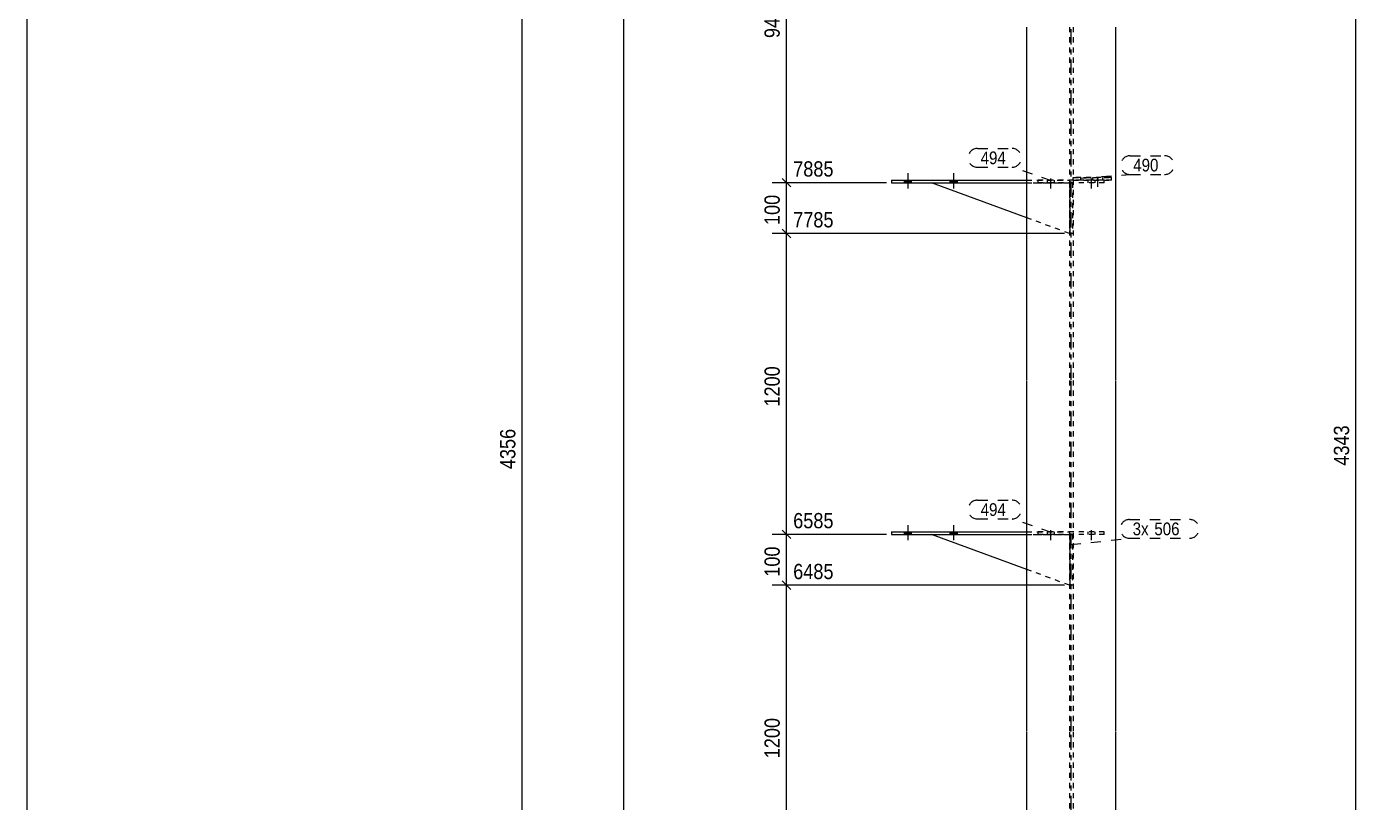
# Model space of a CAD drawing. Header units: millimetres. Extents: x 2 to 825, y 1 to 579.
# Drawn here: x 5 to 268.9, y 290.2 to 442.8 of the extents above; entities that cross this region are included whole.
import ezdxf

# ---------------------------------------------------------------- set-up
doc = ezdxf.new("R2010")
doc.units = ezdxf.units.MM
for name, pattern in [('XKITLINE00', [0]), ('XKITLINE01', [4, 1, -1, 1, -1]), ('XKITLINE02', [4, 2, -2]), ('XKITLINE03', [6, 3, -1, 1, -1])]:
    doc.linetypes.add(name, pattern=pattern)
for name, color, linetype, lineweight in [('Bolt', 3, 'Continuous', 0), ('Dimensions', 7, 'Continuous', 0), ('DrawingSheet', 5, 'Continuous', 0), ('Part', 2, 'Continuous', 0), ('PartMark', 7, 'Continuous', 0)]:
    doc.layers.add(name, color=color, linetype=linetype, lineweight=lineweight)
doc.styles.add('ARIAL', font='ARIAL.TTF')

# ---------------------------------------------------------------- blocks, each defined once
blk = doc.blocks.new('*A43')
at = {"layer": 'Bolt'}
for points in [[(177.65, 412.1), (177.65, 412.6), (179.05, 412.6), (179.05, 412.1)], [(177.65, 412.1), (177.65, 412.6), (179.05, 412.6), (179.05, 412.1)], [(186.65, 412.1), (186.65, 412.6), (188.05, 412.6), (188.05, 412.1)], [(186.65, 412.1), (186.65, 412.6), (188.05, 412.6), (188.05, 412.1)]]:
    blk.add_hatch(color=3, dxfattribs=at).paths.add_polyline_path(points, flags=17)
at = {"layer": 'Bolt', "color": 3, "linetype": 'XKITLINE00', "lineweight": 0}
for p, q in [((177.65, 412.1), (177.65, 412.6)), ((177.65, 412.1), (177.65, 412.6)), ((178.35, 410.94), (178.35, 413.94)), ((178.35, 410.94), (178.35, 413.94)), ((179.05, 412.1), (179.05, 412.6)), ((179.05, 412.1), (179.05, 412.6)), ((186.65, 412.1), (186.65, 412.6)), ((186.65, 412.1), (186.65, 412.6)), ((187.35, 410.94), (187.35, 413.94)), ((187.35, 410.94), (187.35, 413.94)), ((188.05, 412.1), (188.05, 412.6)), ((188.05, 412.1), (188.05, 412.6))]:
    blk.add_line(p, q, dxfattribs=at)
blk = doc.blocks.new('*A44')
at = {"layer": 'Bolt'}
for points in [[(177.65, 342.92), (177.65, 343.42), (179.05, 343.42), (179.05, 342.92)], [(177.65, 342.92), (177.65, 343.42), (179.05, 343.42), (179.05, 342.92)], [(186.65, 342.92), (186.65, 343.42), (188.05, 343.42), (188.05, 342.92)], [(186.65, 342.92), (186.65, 343.42), (188.05, 343.42), (188.05, 342.92)]]:
    blk.add_hatch(color=3, dxfattribs=at).paths.add_polyline_path(points, flags=17)
at = {"layer": 'Bolt', "color": 3, "linetype": 'XKITLINE00', "lineweight": 0}
for p, q in [((177.65, 342.92), (177.65, 343.42)), ((177.65, 342.92), (177.65, 343.42)), ((178.35, 341.76), (178.35, 344.76)), ((178.35, 341.76), (178.35, 344.76)), ((179.05, 342.92), (179.05, 343.42)), ((179.05, 342.92), (179.05, 343.42)), ((186.65, 342.92), (186.65, 343.42)), ((186.65, 342.92), (186.65, 343.42)), ((187.35, 341.76), (187.35, 344.76)), ((187.35, 341.76), (187.35, 344.76)), ((188.05, 342.92), (188.05, 343.42)), ((188.05, 342.92), (188.05, 343.42))]:
    blk.add_line(p, q, dxfattribs=at)
blk = doc.blocks.new('*A48')
at = {"layer": 'Bolt', "color": 3, "linetype": 'XKITLINE02', "lineweight": 0}
for p, q in [((215.65, 411.25), (215.65, 414.25)), ((214.67, 412.6), (214.67, 413.1)), ((216.63, 412.6), (216.63, 413.1))]:
    blk.add_line(p, q, dxfattribs=at)
blk = doc.blocks.new('*A49')
at = {"layer": 'Bolt', "color": 3, "linetype": 'XKITLINE02', "lineweight": 0}
for p, q in [((205.75, 412.1), (205.75, 412.6)), ((205.75, 412.1), (205.75, 412.6)), ((206.45, 410.94), (206.45, 413.94)), ((206.45, 410.94), (206.45, 413.94)), ((207.15, 412.1), (207.15, 412.6)), ((207.15, 412.1), (207.15, 412.6)), ((213.75, 412.1), (213.75, 412.6)), ((213.75, 412.1), (213.75, 412.6)), ((214.45, 410.94), (214.45, 413.94)), ((214.45, 410.94), (214.45, 413.94)), ((215.15, 412.1), (215.15, 412.6)), ((215.15, 412.1), (215.15, 412.6))]:
    blk.add_line(p, q, dxfattribs=at)
blk = doc.blocks.new('*A50')
at = {"layer": 'Bolt', "color": 3, "linetype": 'XKITLINE02', "lineweight": 0}
for p, q in [((205.75, 342.92), (205.75, 343.42)), ((205.75, 342.92), (205.75, 343.42)), ((206.45, 341.76), (206.45, 344.76)), ((206.45, 341.76), (206.45, 344.76)), ((207.15, 342.92), (207.15, 343.42)), ((207.15, 342.92), (207.15, 343.42)), ((213.75, 342.92), (213.75, 343.42)), ((213.75, 342.92), (213.75, 343.42)), ((214.45, 341.76), (214.45, 344.76)), ((214.45, 341.76), (214.45, 344.76)), ((215.15, 342.92), (215.15, 343.42)), ((215.15, 342.92), (215.15, 343.42))]:
    blk.add_line(p, q, dxfattribs=at)
blk = doc.blocks.new('*A53')
at = {"layer": 'Part', "color": 2, "linetype": 'XKITLINE00', "lineweight": 0}
for p, q in [((201.7, 373.3), (201.7, 442.7)), ((219.2, 373.3), (219.2, 442.7)), ((201.7, 304.12), (201.7, 373.2)), ((219.2, 304.12), (219.2, 373.2)), ((201.7, 180.51), (201.7, 304.02)), ((219.2, 180.51), (219.2, 304.02))]:
    blk.add_line(p, q, dxfattribs=at)
at = {"layer": 'Part', "color": 7, "linetype": 'XKITLINE01', "lineweight": 0}
for p, q in [((210.1, 442.7), (210.1, 373.3)), ((210.8, 442.7), (210.8, 373.3)), ((210.1, 373.2), (210.1, 304.12)), ((210.8, 373.2), (210.8, 304.12)), ((210.1, 304.02), (210.1, 180.51)), ((210.8, 304.02), (210.8, 180.51))]:
    blk.add_line(p, q, dxfattribs=at)
at = {"layer": 'Part', "color": 7, "linetype": 'XKITLINE03', "lineweight": 0}
for p, q in [((210.45, 373.3), (210.45, 442.7)), ((210.45, 304.12), (210.45, 373.2)), ((210.45, 180.51), (210.45, 304.02))]:
    blk.add_line(p, q, dxfattribs=at)
blk = doc.blocks.new('*A54')
at = {"layer": 'Part', "color": 2, "linetype": 'XKITLINE00', "lineweight": 0}
blk.add_line((201.7, 405.2), (182.95, 412.1), dxfattribs=at)
at = {"layer": 'Part', "color": 7, "linetype": 'XKITLINE01', "lineweight": 0}
for p, q in [((182.95, 412.1), (210.1, 412.1)), ((210.1, 412.1), (210.1, 402.1)), ((210.1, 402.1), (201.7, 405.2))]:
    blk.add_line(p, q, dxfattribs=at)
blk = doc.blocks.new('*A55')
at = {"layer": 'Part', "color": 2, "linetype": 'XKITLINE00', "lineweight": 0}
for p, q in [((175.1, 412.6), (201.7, 412.6)), ((175.1, 412.6), (175.1, 412.1)), ((175.1, 412.1), (201.7, 412.1))]:
    blk.add_line(p, q, dxfattribs=at)
at = {"layer": 'Part', "color": 7, "linetype": 'XKITLINE01', "lineweight": 0}
for p, q in [((201.7, 412.6), (210.1, 412.6)), ((201.7, 412.1), (210.1, 412.1)), ((210.1, 412.6), (210.1, 412.1))]:
    blk.add_line(p, q, dxfattribs=at)
blk = doc.blocks.new('*A56')
at = {"layer": 'Part', "color": 2, "linetype": 'XKITLINE00', "lineweight": 0}
blk.add_line((201.7, 336.02), (182.95, 342.92), dxfattribs=at)
at = {"layer": 'Part', "color": 7, "linetype": 'XKITLINE01', "lineweight": 0}
for p, q in [((182.95, 342.92), (210.1, 342.92)), ((210.1, 342.92), (210.1, 332.92)), ((210.1, 332.92), (201.7, 336.02))]:
    blk.add_line(p, q, dxfattribs=at)
blk = doc.blocks.new('*A57')
at = {"layer": 'Part', "color": 2, "linetype": 'XKITLINE00', "lineweight": 0}
for p, q in [((175.1, 343.42), (201.7, 343.42)), ((175.1, 343.42), (175.1, 342.92)), ((175.1, 342.92), (201.7, 342.92))]:
    blk.add_line(p, q, dxfattribs=at)
at = {"layer": 'Part', "color": 7, "linetype": 'XKITLINE01', "lineweight": 0}
for p, q in [((201.7, 343.42), (210.1, 343.42)), ((210.1, 343.42), (210.1, 342.92)), ((201.7, 342.92), (210.1, 342.92))]:
    blk.add_line(p, q, dxfattribs=at)
blk = doc.blocks.new('*A65')
at = {"layer": 'Part', "color": 7, "linetype": 'XKITLINE01', "lineweight": 0}
for p, q in [((210.2, 342.92), (210.7, 342.92)), ((210.2, 332.92), (210.2, 342.92)), ((210.2, 342.92), (210.7, 342.92)), ((210.7, 342.92), (210.7, 332.92)), ((210.7, 332.92), (210.2, 332.92))]:
    blk.add_line(p, q, dxfattribs=at)
blk = doc.blocks.new('*A66')
at = {"layer": 'Part', "color": 7, "linetype": 'XKITLINE01', "lineweight": 0}
for p, q in [((218.35, 413.1), (210.85, 413.1)), ((210.85, 412.6), (210.85, 413.1)), ((210.85, 413.1), (218.35, 413.1)), ((218.35, 412.6), (210.85, 412.6)), ((210.85, 412.6), (210.85, 412.6)), ((210.85, 412.6), (218.35, 412.6)), ((212.35, 412.6), (212.35, 413.1)), ((218.35, 412.6), (218.35, 413.1)), ((218.35, 412.6), (218.35, 412.6))]:
    blk.add_line(p, q, dxfattribs=at)
blk = doc.blocks.new('*A67')
at = {"layer": 'Part', "color": 7, "linetype": 'XKITLINE01', "lineweight": 0}
for p, q in [((210.2, 412.1), (210.7, 412.1)), ((210.2, 402.1), (210.2, 412.1)), ((210.2, 412.1), (210.7, 412.1)), ((210.7, 412.1), (210.7, 402.1)), ((210.7, 402.1), (210.2, 402.1))]:
    blk.add_line(p, q, dxfattribs=at)
blk = doc.blocks.new('*A68')
at = {"layer": 'Part', "color": 7, "linetype": 'XKITLINE01', "lineweight": 0}
for p, q in [((216.95, 412.6), (203.95, 412.6)), ((203.95, 412.1), (203.95, 412.6)), ((216.95, 412.1), (203.95, 412.1)), ((216.95, 412.1), (216.95, 412.6))]:
    blk.add_line(p, q, dxfattribs=at)
blk = doc.blocks.new('*A69')
at = {"layer": 'Part', "color": 7, "linetype": 'XKITLINE01', "lineweight": 0}
for p, q in [((216.95, 343.42), (203.95, 343.42)), ((203.95, 342.92), (203.95, 343.42)), ((216.95, 342.92), (216.95, 343.42)), ((216.95, 342.92), (203.95, 342.92))]:
    blk.add_line(p, q, dxfattribs=at)
blk = doc.blocks.new('*A106')
at = {"layer": 'DrawingSheet', "color": 5, "linetype": 'XKITLINE00', "lineweight": 0}
blk.add_line((5, 579), (5, 5), dxfattribs=at)
blk = doc.blocks.new('*A161')
at = {"layer": 'PartMark', "color": 7, "linetype": 'XKITLINE02', "lineweight": 0}
for p, q in [((192.02, 349.65), (198.79, 349.65)), ((192.02, 345.95), (198.79, 345.95)), ((206.58, 343.3), (198.79, 345.95))]:
    blk.add_line(p, q, dxfattribs=at)
for centre, start, end in [((192.02, 347.8), 90, 270), ((198.79, 347.8), 270, 90)]:
    blk.add_arc(centre, 1.85, start, end, dxfattribs=at)
at = {"layer": 'PartMark', "color": 3, "style": 'ARIAL', "width": 0.85}
blk.add_text('494', height=2.5, dxfattribs=at).set_placement((192.62, 346.55))
blk = doc.blocks.new('*A162')
at = {"layer": 'PartMark', "color": 7, "linetype": 'XKITLINE02', "lineweight": 0}
for p, q in [((192.02, 418.83), (198.79, 418.83)), ((192.02, 415.13), (198.79, 415.13)), ((206.58, 412.48), (198.79, 415.13))]:
    blk.add_line(p, q, dxfattribs=at)
for centre, start, end in [((192.02, 416.98), 90, 270), ((198.79, 416.98), 270, 90)]:
    blk.add_arc(centre, 1.85, start, end, dxfattribs=at)
at = {"layer": 'PartMark', "color": 3, "style": 'ARIAL', "width": 0.85}
blk.add_text('494', height=2.5, dxfattribs=at).set_placement((192.62, 415.73))
blk = doc.blocks.new('*A163')
at = {"layer": 'PartMark', "color": 7, "linetype": 'XKITLINE02', "lineweight": 0}
for p, q in [((222.04, 417.41), (228.8, 417.41)), ((212.38, 412.98), (222.04, 413.71)), ((222.04, 413.71), (228.8, 413.71))]:
    blk.add_line(p, q, dxfattribs=at)
for centre, start, end in [((222.04, 415.56), 90, 270), ((228.8, 415.56), 270, 90)]:
    blk.add_arc(centre, 1.85, start, end, dxfattribs=at)
at = {"layer": 'PartMark', "color": 3, "style": 'ARIAL', "width": 0.85}
blk.add_text('490', height=2.5, dxfattribs=at).set_placement((222.64, 414.31))
blk = doc.blocks.new('*A167')
at = {"layer": 'PartMark', "color": 7, "linetype": 'XKITLINE02', "lineweight": 0}
for p, q in [((221.92, 345.85), (233.71, 345.85)), ((210.33, 340.9), (221.92, 342.15)), ((221.92, 342.15), (233.71, 342.15))]:
    blk.add_line(p, q, dxfattribs=at)
for centre, start, end in [((221.92, 344), 90, 270), ((233.71, 344), 270, 90)]:
    blk.add_arc(centre, 1.85, start, end, dxfattribs=at)
at = {"layer": 'PartMark', "color": 3, "style": 'ARIAL', "width": 0.85}
for s, p in [('3x', (222.52, 342.75)), ('506', (226.79, 342.75))]:
    blk.add_text(s, height=2.5, dxfattribs=at).set_placement(p)
blk = doc.blocks.new('*A182')
at = {"layer": 'Dimensions', "color": 7, "linetype": 'XKITLINE00', "lineweight": 0}
for p, q in [((200.7, 501.8), (99.6, 501.8)), ((101.6, 502.65), (103.3, 500.96)), ((102.45, 218.6), (102.45, 501.8)), ((101.6, 219.45), (103.3, 217.75)), ((203.06, 218.6), (99.6, 218.6))]:
    blk.add_line(p, q, dxfattribs=at)
at = {"layer": 'Dimensions', "color": 3}
for p in [(102.45, 501.8), (102.45, 218.6)]:
    blk.add_point(p, dxfattribs=at)
at = {"layer": 'Dimensions', "color": 3, "style": 'ARIAL', "width": 0.85}
blk.add_text('9090', height=3, dxfattribs=at).set_placement((103.75, 503))
blk.add_text('4356', height=3, rotation=90.0002, dxfattribs=at).set_placement((101.1, 355.75))
blk = doc.blocks.new('*A185')
at = {"layer": 'Dimensions', "color": 7, "linetype": 'XKITLINE00', "lineweight": 0}
for p, q in [((220.2, 501.8), (268.85, 501.8)), ((265.6, 502.65), (267.3, 500.96)), ((266.45, 219.97), (266.45, 501.8)), ((217.99, 219.97), (268.85, 219.97)), ((265.6, 220.81), (267.3, 219.12))]:
    blk.add_line(p, q, dxfattribs=at)
at = {"layer": 'Dimensions', "color": 3}
for p in [(266.45, 501.8), (266.45, 219.97)]:
    blk.add_point(p, dxfattribs=at)
at = {"layer": 'Dimensions', "color": 3, "style": 'ARIAL', "width": 0.85}
blk.add_text('9090', height=3, dxfattribs=at).set_placement((256.25, 503))
blk.add_text('4343', height=3, rotation=90.0002, dxfattribs=at).set_placement((265.1, 356.44))
blk = doc.blocks.new('*A186')
at = {"layer": 'Dimensions', "color": 7, "linetype": 'XKITLINE00', "lineweight": 0}
blk.add_line((122.45, 81.13), (122.45, 472.8), dxfattribs=at)
blk = doc.blocks.new('*A195')
at = {"layer": 'Dimensions', "color": 7, "linetype": 'XKITLINE00', "lineweight": 0}
for p, q in [((209.1, 332.92), (151.6, 332.92)), ((153.6, 333.77), (155.3, 332.08)), ((154.45, 273.74), (154.45, 332.92)), ((153.6, 274.59), (155.3, 272.9)), ((174.1, 273.74), (151.6, 273.74))]:
    blk.add_line(p, q, dxfattribs=at)
at = {"layer": 'Dimensions', "color": 3}
for p in [(154.45, 332.92), (154.45, 273.74)]:
    blk.add_point(p, dxfattribs=at)
at = {"layer": 'Dimensions', "color": 3, "style": 'ARIAL', "width": 0.85}
blk.add_text('6485', height=3, dxfattribs=at).set_placement((155.75, 334.12))
blk.add_text('1200', height=3, rotation=90.0002, dxfattribs=at).set_placement((153.1, 298.88))
blk = doc.blocks.new('*A196')
at = {"layer": 'Dimensions', "color": 7, "linetype": 'XKITLINE00', "lineweight": 0}
for p, q in [((153.6, 343.77), (155.3, 342.08)), ((174.1, 342.92), (151.6, 342.92)), ((154.45, 332.92), (154.45, 342.92)), ((209.1, 332.92), (151.6, 332.92)), ((153.6, 333.77), (155.3, 332.08))]:
    blk.add_line(p, q, dxfattribs=at)
at = {"layer": 'Dimensions', "color": 3}
for p in [(154.45, 342.92), (154.45, 332.92)]:
    blk.add_point(p, dxfattribs=at)
at = {"layer": 'Dimensions', "color": 3, "style": 'ARIAL', "width": 0.85}
blk.add_text('6585', height=3, dxfattribs=at).set_placement((155.75, 344.12))
blk.add_text('100', height=3, rotation=90.0002, dxfattribs=at).set_placement((153.1, 334.59))
blk = doc.blocks.new('*A197')
at = {"layer": 'Dimensions', "color": 7, "linetype": 'XKITLINE00', "lineweight": 0}
for p, q in [((209.1, 402.1), (151.6, 402.1)), ((153.6, 402.95), (155.3, 401.26)), ((154.45, 342.92), (154.45, 402.1)), ((153.6, 343.77), (155.3, 342.08)), ((174.1, 342.92), (151.6, 342.92))]:
    blk.add_line(p, q, dxfattribs=at)
at = {"layer": 'Dimensions', "color": 3}
for p in [(154.45, 402.1), (154.45, 342.92)]:
    blk.add_point(p, dxfattribs=at)
at = {"layer": 'Dimensions', "color": 3, "style": 'ARIAL', "width": 0.85}
blk.add_text('7785', height=3, dxfattribs=at).set_placement((155.75, 403.3))
blk.add_text('1200', height=3, rotation=90.0002, dxfattribs=at).set_placement((153.1, 368.06))
blk = doc.blocks.new('*A198')
at = {"layer": 'Dimensions', "color": 7, "linetype": 'XKITLINE00', "lineweight": 0}
for p, q in [((174.1, 412.1), (151.6, 412.1)), ((153.6, 412.95), (155.3, 411.26)), ((154.45, 402.1), (154.45, 412.1)), ((209.1, 402.1), (151.6, 402.1)), ((153.6, 402.95), (155.3, 401.26))]:
    blk.add_line(p, q, dxfattribs=at)
at = {"layer": 'Dimensions', "color": 3}
for p in [(154.45, 412.1), (154.45, 402.1)]:
    blk.add_point(p, dxfattribs=at)
at = {"layer": 'Dimensions', "color": 3, "style": 'ARIAL', "width": 0.85}
blk.add_text('7885', height=3, dxfattribs=at).set_placement((155.75, 413.3))
blk.add_text('100', height=3, rotation=90.0002, dxfattribs=at).set_placement((153.1, 403.77))
blk = doc.blocks.new('*A199')
at = {"layer": 'Dimensions', "color": 7, "linetype": 'XKITLINE00', "lineweight": 0}
for p, q in [((200.7, 475.67), (151.6, 475.67)), ((153.6, 476.52), (155.3, 474.82)), ((154.45, 412.1), (154.45, 475.67)), ((174.1, 412.1), (151.6, 412.1)), ((153.6, 412.95), (155.3, 411.26))]:
    blk.add_line(p, q, dxfattribs=at)
at = {"layer": 'Dimensions', "color": 3}
for p in [(154.45, 475.67), (154.45, 412.1)]:
    blk.add_point(p, dxfattribs=at)
at = {"layer": 'Dimensions', "color": 3, "style": 'ARIAL', "width": 0.85}
blk.add_text('8829', height=3, dxfattribs=at).set_placement((155.75, 476.87))
blk.add_text('944', height=3, rotation=90.0002, dxfattribs=at).set_placement((153.1, 440.55))

msp = doc.modelspace()

# ---------------------------------------------------------------- block references
at = {"lineweight": 0}
for name in ['*A106', '*A182', '*A185', '*A199', '*A186', '*A162', '*A163', '*A198', '*A48', '*A55', '*A43', '*A54', '*A68', '*A49', '*A67', '*A66', '*A197', '*A161', '*A196', '*A167', '*A57', '*A44', '*A69', '*A50', '*A56', '*A65', '*A195']:
    msp.add_blockref(name, (0, 0), dxfattribs=at)
at = {"layer": 'Part', "lineweight": 0}
msp.add_blockref('*A53', (0, 0), dxfattribs=at)

doc.saveas('drawing.dxf')
